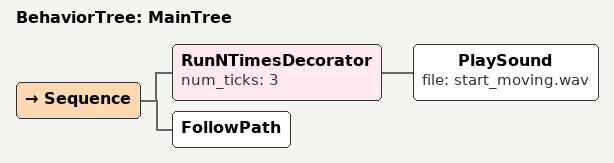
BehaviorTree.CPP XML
<root main_tree_to_execute="MainTree">
  <BehaviorTree ID="MainTree">
    <Sequence>
      <RunNTimesDecorator num_ticks="3">
        <PlaySound file="start_moving.wav"/>
      </RunNTimesDecorator>
      <FollowPath/>
    </Sequence>
  </BehaviorTree>
</root>
